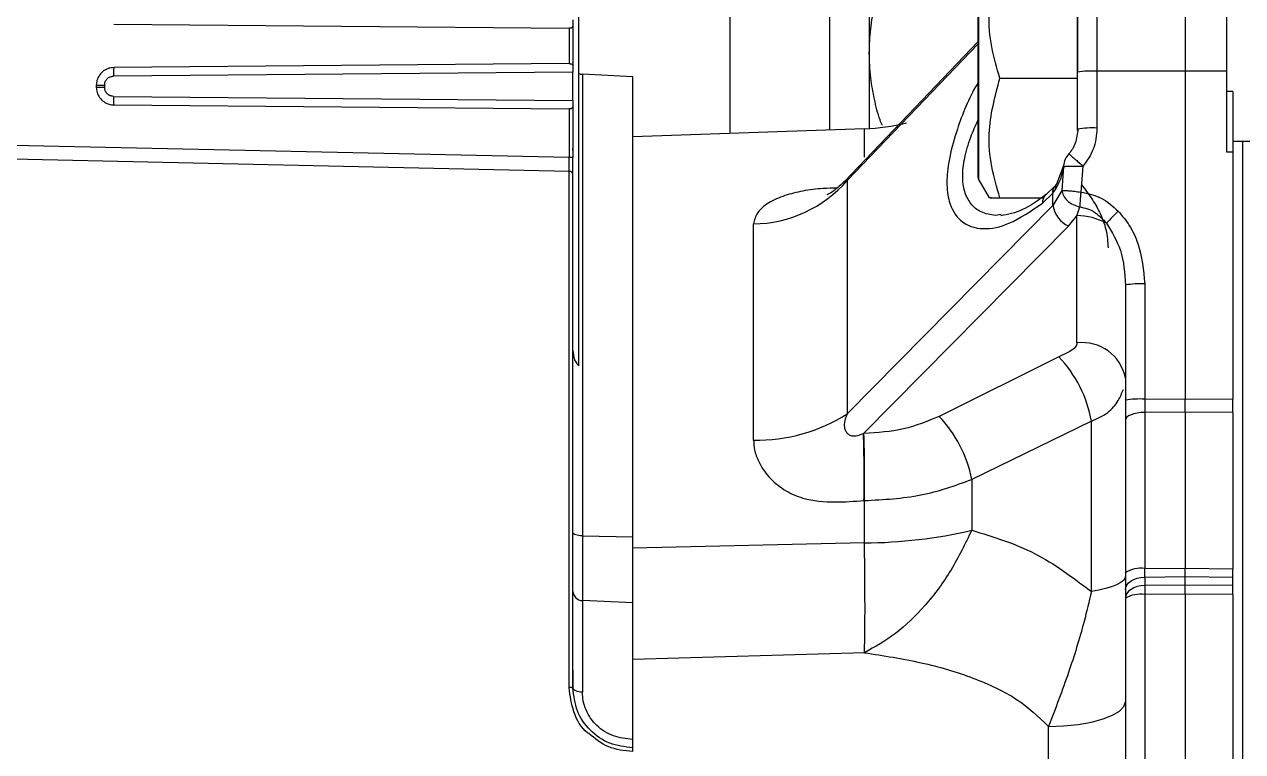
# Model space of a CAD drawing. Extents: x 75 to 2075, y 25 to 1460.
# Drawn here: x 1087.7 to 1164.2, y 684.9 to 730.6 of the extents above; entities that cross this region are included whole.
import ezdxf

# ---------------------------------------------------------------- set-up
doc = ezdxf.new("R2010")
doc.units = 0
doc.header["$LTSCALE"] = 5
doc.linetypes.add('SLD-KATı', pattern=[0])
doc.layers.get('0').update_dxf_attribs({"linetype": 'CONTINUOUS'})

msp = doc.modelspace()

# ---------------------------------------------------------------- linework, layer by layer
at = {"color": 7, "linetype": 'SLD-KATı'}
for p, q in [((1138.273, 746.754), (1138.273, 723.942)), ((1140.765, 742.735), (1140.765, 728.773)), ((1122.534, 709.14), (1122.534, 737.47)), ((1160.596, 735.927), (1160.596, 727.647)), ((1155.063, 735.783), (1155.063, 727.64)), ((1163.221, 727.644), (1163.221, 735.859)), ((1153.846, 727.194), (1153.846, 734.694)), ((1147.596, 727.194), (1147.596, 733.416)), ((1132.023, 723.724), (1132.023, 731.754)), ((1093.32, 730.58), (1121.922, 730.33)), ((1122.159, 730.867), (1122.159, 730.576)), ((1122.159, 730.576), (1122.159, 727.87)), ((1121.922, 730.33), (1121.922, 728.116)), ((1147.596, 729.501), (1139.202, 720.717)), ((1140.765, 728.773), (1140.765, 724.033)), ((1122.159, 727.579), (1093.308, 727.327)), ((1121.922, 728.116), (1093.32, 727.866)), ((1122.159, 727.87), (1122.159, 727.579)), ((1122.159, 725.805), (1122.159, 727.579)), ((1160.596, 727.647), (1155.063, 727.64)), ((1155.063, 727.64), (1155.063, 724.069)), ((1160.596, 727.647), (1160.596, 707.064)), ((1163.221, 727.644), (1160.596, 727.647)), ((1163.221, 722.548), (1163.221, 727.644)), ((1092.228, 726.764), (1092.228, 726.619)), ((1092.228, 726.764), (1092.751, 726.764)), ((1092.751, 726.764), (1092.751, 726.619)), ((1125.909, 727.278), (1122.751, 727.443)), ((1125.909, 698.403), (1125.909, 727.278)), ((1147.596, 720.972), (1147.596, 727.194)), ((1148.965, 727.194), (1153.846, 727.194)), ((1153.846, 723.91), (1153.846, 727.194)), ((1092.751, 726.619), (1092.228, 726.619)), ((1093.308, 726.056), (1122.159, 725.805)), ((1163.596, 726.358), (1163.221, 726.368)), ((1163.596, 726.358), (1163.596, 722.562)), ((1093.32, 725.517), (1121.922, 725.268)), ((1121.922, 725.268), (1121.922, 722.224)), ((1122.159, 725.805), (1122.159, 725.513)), ((1122.159, 725.513), (1122.159, 722.224)), ((1140.463, 724.018), (1125.909, 723.51)), ((1121.922, 722.224), (1078.659, 723.159)), ((1163.596, 723.236), (1166.721, 723.236)), ((1121.922, 721.337), (1078.659, 722.287)), ((1122.159, 722.224), (1121.922, 722.224)), ((1122.159, 722.662), (1122.159, 722.776)), ((1163.596, 722.562), (1163.221, 722.548)), ((1163.596, 722.562), (1163.596, 707.046)), ((1152.975, 721.768), (1152.515, 720.551)), ((1152.965, 721.644), (1152.866, 720.153)), ((1154.18, 721.666), (1154.048, 720.049)), ((1121.922, 688.934), (1121.922, 721.337)), ((1139.38, 720.783), (1139.38, 706.123)), ((1147.63, 720.847), (1148.295, 719.694)), ((1152.293, 719.973), (1151.638, 719.349)), ((1152.383, 720.384), (1151.887, 719.91)), ((1152.293, 719.973), (1152.461, 720.208)), ((1152.866, 720.153), (1152.293, 719.196)), ((1152.293, 719.196), (1152.293, 719.973)), ((1152.515, 720.551), (1152.383, 720.384)), ((1152.293, 719.196), (1139.38, 706.123)), ((1148.965, 719.694), (1151.732, 719.694)), ((1153.803, 718.566), (1153.978, 719.114)), ((1149.043, 718.63), (1148.688, 718.57)), ((1153.284, 717.901), (1153.803, 718.566)), ((1153.803, 710.579), (1153.803, 718.566)), ((1133.498, 704.474), (1133.498, 718.048)), ((1140.401, 704.9), (1153.284, 717.901)), ((1156.846, 714.215), (1156.846, 706.983)), ((1158.063, 714.28), (1158.063, 707.049)), ((1152.661, 709.711), (1145.144, 705.967)), ((1156.846, 706.983), (1156.846, 705.73)), ((1158.063, 707.049), (1160.596, 707.064)), ((1158.063, 707.049), (1158.063, 706.213)), ((1160.596, 707.064), (1163.596, 707.046)), ((1160.596, 706.228), (1158.063, 706.213)), ((1158.063, 706.213), (1158.063, 696.405)), ((1160.596, 706.228), (1160.596, 696.435)), ((1163.596, 706.21), (1160.596, 706.228)), ((1163.596, 706.21), (1163.596, 696.399)), ((1154.714, 705.656), (1147.197, 702.003)), ((1154.714, 694.97), (1154.714, 705.656)), ((1140.431, 704.9), (1140.401, 704.9)), ((1147.197, 702.003), (1147.197, 698.815)), ((1140.434, 700.68), (1140.463, 700.68)), ((1140.463, 698.021), (1140.463, 700.68)), ((1122.751, 698.458), (1122.751, 694.4)), ((1122.751, 698.458), (1125.909, 698.403)), ((1125.909, 694.248), (1125.909, 698.403)), ((1158.063, 696.405), (1160.596, 696.435)), ((1160.596, 696.435), (1163.596, 696.399)), ((1158.063, 695.873), (1160.596, 695.903)), ((1158.063, 695.873), (1158.063, 695.348)), ((1160.596, 695.377), (1158.063, 695.348)), ((1160.596, 695.377), (1160.596, 695.903)), ((1160.596, 695.903), (1163.596, 695.867)), ((1163.596, 695.342), (1160.596, 695.377)), ((1163.596, 695.342), (1163.596, 695.867)), ((1156.846, 695.069), (1156.846, 694.545)), ((1160.596, 694.808), (1158.063, 694.778)), ((1158.063, 694.778), (1158.063, 672.98)), ((1160.596, 694.808), (1160.596, 672.951)), ((1163.596, 694.772), (1160.596, 694.808)), ((1163.596, 694.772), (1163.596, 672.986)), ((1122.751, 694.4), (1122.751, 688.65)), ((1125.909, 694.248), (1122.751, 694.4)), ((1125.909, 685.686), (1125.909, 694.248)), ((1152.021, 681.264), (1152.021, 686.494))]:
    msp.add_line(p, q, dxfattribs=at)
at = {"color": 8, "linetype": 'SLD-KATı'}
for p, q in [((1147.63, 733.541), (1147.63, 727.194)), ((1139.38, 720.783), (1147.596, 729.362)), ((1122.751, 727.443), (1122.751, 698.458)), ((1147.63, 727.194), (1147.63, 720.847)), ((1140.463, 722.23), (1140.463, 724.018)), ((1164.21, 723.236), (1164.21, 644.526)), ((1140.463, 698.021), (1125.909, 697.694)), ((1140.463, 691.126), (1125.909, 690.698))]:
    msp.add_line(p, q, dxfattribs=at)
at = {"color": 7, "linetype": 'SLD-KATı', "flags": 128}
for points in [[(1158.063, 706.213), (1157.824, 706.201), (1157.595, 706.173), (1157.385, 706.127), (1157.201, 706.067), (1157.05, 705.994), (1156.938, 705.912), (1156.869, 705.822), (1156.846, 705.73)], [(1122.751, 698.458), (1122.634, 698.464), (1122.522, 698.477), (1122.419, 698.497), (1122.33, 698.523), (1122.257, 698.554), (1122.203, 698.589), (1122.17, 698.628), (1122.159, 698.667)], [(1156.846, 695.923), (1156.81, 695.784), (1156.703, 695.647), (1156.526, 695.513), (1156.281, 695.386), (1155.973, 695.266), (1155.605, 695.156), (1155.184, 695.057), (1154.714, 694.97)], [(1156.846, 695.069), (1156.869, 695.224), (1156.938, 695.372), (1157.05, 695.509), (1157.201, 695.63), (1157.385, 695.73), (1157.595, 695.806), (1157.824, 695.854), (1158.063, 695.873)], [(1158.063, 695.348), (1157.824, 695.329), (1157.595, 695.281), (1157.385, 695.205), (1157.201, 695.105), (1157.05, 694.984), (1156.938, 694.847), (1156.869, 694.699), (1156.846, 694.545)], [(1122.751, 688.65), (1122.634, 688.657), (1122.522, 688.674), (1122.419, 688.699), (1122.33, 688.731), (1122.257, 688.77), (1122.203, 688.814), (1122.17, 688.861), (1122.159, 688.91)], [(1152.021, 686.494), (1152.971, 686.533), (1153.88, 686.628), (1154.714, 686.774), (1155.443, 686.968), (1156.039, 687.201), (1156.482, 687.465), (1156.754, 687.75), (1156.846, 688.047)]]:
    msp.add_lwpolyline(points, dxfattribs=at)
at = {"color": 7, "linetype": 'SLD-KATı'}
for centre, radius, start, end in [((1100.371, 727.446), 7.063, 176.59233, 180.96835), ((1154.765, 721.829), 5.819, 87.06251, 99.08794), ((1122.784, 728.068), 0.625, 246.42182, 267), ((1100.371, 725.937), 7.063, 179.03165, 183.40767), ((1140.027, 736.511), 12.5, 272, 284.19992), ((1154.765, 718.258), 5.819, 87.06251, 99.08794), ((1154.212, 721.6), 1.25, 137.22461, 175.06234), ((1121.943, 721.119), 0.219, 10.64775, 95.68577), ((1133.408, 725.934), 7.886, 270.65464, 319.22379), ((1147.846, 720.972), 0.25, 180, 210), ((1154.084, 719.54), 1.824, 190.8802, 243.97811), ((1153.771, 714.582), 3.985, 61.68795, 89.54308), ((1166.207, 708.497), 14.256, 133.44335, 137.71199), ((1157.765, 708.469), 5.819, 87.06251, 99.08794), ((1154.136, 707.837), 2.762, 11.12694, 96.92386), ((1146.976, 704.285), 7.859, 10.04659, 43.65892), ((1157.765, 701.237), 5.819, 87.06251, 99.08794), ((1133.709, 715.04), 10.567, 268.85748, 302.4574), ((1139.497, 700.529), 7.84, 10.83583, 43.91808), ((1056.334, 702.138), 84.112, 359.00684, 1.88146), ((1056.364, 702.138), 84.112, 359.00686, 1.88145), ((1140.315, 728.237), 30.216, 270.28146, 283.16482), ((1157.78, 694.809), 1.621, 79.92656, 125.17922), ((1122.756, 694.999), 0.598, 182.33178, 269.46093), ((1157.776, 692.986), 1.815, 80.88416, 120.81631), ((1121.978, 688.31), 0.627, 73.27939, 95.17659)]:
    msp.add_arc(centre, radius, start, end, dxfattribs=at)
at = {"color": 8, "linetype": 'SLD-KATı'}
for centre, radius, start, end in [((1152.349, 719.369), 0.712, 130.49389, 181.62588), ((1152.757, 720.087), 0.477, 141.47394, 193.72493), ((1152.878, 720.319), 0.431, 148.54853, 194.96616)]:
    msp.add_arc(centre, radius, start, end, dxfattribs=at)
at = {"color": 7, "linetype": 'SLD-KATı'}
for points, knots in [([(1140.765, 728.773), (1140.782, 729.281), (1140.818, 730.305), (1141.123, 731.94), (1141.637, 733.665), (1142.17, 734.831), (1142.438, 735.418)], [0, 0, 0, 0, 0.220853, 0.444668, 0.720511, 1, 1, 1, 1]), ([(1148.965, 727.194), (1148.773, 727.844), (1148.385, 729.16), (1148.169, 731.712), (1148.657, 733.539), (1148.965, 734.694)], [0, 0, 0, 0, 0.264861, 0.535466, 1, 1, 1, 1]), ([(1153.846, 734.535), (1153.846, 734.4), (1153.846, 734.12), (1153.846, 732.504), (1153.846, 730.223), (1153.846, 728.437), (1153.846, 727.574)], [0, 0, 0, 0, 0.2414124, 0.5, 0.7585876, 1, 1, 1, 1]), ([(1122.159, 730.576), (1122.157, 730.539), (1122.155, 730.475), (1122.125, 730.404), (1122.074, 730.359), (1122.005, 730.334), (1121.949, 730.331), (1121.922, 730.33)], [0, 0, 0, 0, 0.265367, 0.474365, 0.649633, 0.825645, 1, 1, 1, 1]), ([(1141.589, 724.219), (1141.539, 724.338), (1141.315, 724.872), (1141.08, 725.882), (1140.814, 727.281), (1140.782, 728.254), (1140.765, 728.773)], [0, 0, 0, 0, 0.082812, 0.372951, 0.665568, 1, 1, 1, 1]), ([(1093.32, 727.866), (1093.216, 727.856), (1092.991, 727.835), (1092.675, 727.669), (1092.412, 727.402), (1092.254, 727.083), (1092.236, 726.86), (1092.228, 726.764)], [0, 0, 0, 0, 0.182533, 0.392918, 0.610082, 0.833201, 1, 1, 1, 1]), ([(1121.922, 728.116), (1121.946, 728.115), (1121.995, 728.113), (1122.058, 728.093), (1122.108, 728.06), (1122.146, 728.002), (1122.158, 727.936), (1122.158, 727.885), (1122.159, 727.87)], [0, 0, 0, 0, 0.153877, 0.307672, 0.46361, 0.632479, 0.894843, 1, 1, 1, 1]), ([(1092.751, 726.764), (1092.758, 726.835), (1092.77, 726.944), (1092.839, 727.074), (1092.912, 727.164), (1093, 727.236), (1093.13, 727.306), (1093.238, 727.319), (1093.308, 727.327)], [0, 0, 0, 0, 0.239412, 0.371079, 0.49978, 0.631515, 0.760283, 1, 1, 1, 1]), ([(1148.965, 719.694), (1148.773, 720.344), (1148.385, 721.66), (1148.169, 724.212), (1148.657, 726.039), (1148.965, 727.194)], [0, 0, 0, 0, 0.264861, 0.535466, 1, 1, 1, 1]), ([(1092.228, 726.619), (1092.238, 726.514), (1092.257, 726.29), (1092.42, 725.972), (1092.684, 725.707), (1093.002, 725.545), (1093.224, 725.526), (1093.32, 725.517)], [0, 0, 0, 0, 0.182545, 0.392359, 0.609386, 0.832501, 1, 1, 1, 1]), ([(1093.308, 726.056), (1093.238, 726.064), (1093.129, 726.077), (1092.999, 726.148), (1092.91, 726.221), (1092.839, 726.31), (1092.77, 726.44), (1092.758, 726.548), (1092.751, 726.619)], [0, 0, 0, 0, 0.239717, 0.371487, 0.500223, 0.631922, 0.760588, 1, 1, 1, 1]), ([(1122.159, 725.513), (1122.157, 725.477), (1122.155, 725.412), (1122.125, 725.342), (1122.074, 725.297), (1122.005, 725.271), (1121.949, 725.269), (1121.922, 725.268)], [0, 0, 0, 0, 0.265367, 0.4743652, 0.6496329, 0.8256446, 1, 1, 1, 1]), ([(1153.866, 724.015), (1153.83, 723.712), (1153.778, 723.27), (1153.538, 722.75), (1153.373, 722.545), (1153.295, 722.449)], [0, 0, 0, 0, 0.538051, 0.782117, 1, 1, 1, 1]), ([(1155.063, 724.069), (1155.025, 723.615), (1154.952, 722.732), (1154.432, 722.014), (1154.18, 721.666)], [0, 0, 0, 0, 0.514345, 1, 1, 1, 1]), ([(1121.922, 721.337), (1121.922, 721.398), (1121.923, 721.52), (1121.923, 721.74), (1121.923, 721.977), (1121.922, 722.141), (1121.922, 722.224)], [0, 0, 0, 0, 0.249804, 0.498831, 0.748406, 1, 1, 1, 1]), ([(1122.159, 721.16), (1122.159, 721.314), (1122.159, 721.625), (1122.159, 722.024), (1122.159, 722.224)], [0, 0, 0, 0, 0.49879, 1, 1, 1, 1]), ([(1152.461, 720.208), (1152.592, 720.452), (1152.854, 720.939), (1152.928, 721.409), (1152.965, 721.644)], [0, 0, 0, 0, 0.500105, 1, 1, 1, 1]), ([(1152.965, 721.644), (1152.977, 721.649), (1152.999, 721.658), (1153.125, 721.669), (1153.349, 721.676), (1153.72, 721.678), (1154.03, 721.67), (1154.18, 721.666)], [0, 0, 0, 0, 0.165136, 0.303768, 0.500776, 0.759324, 1, 1, 1, 1]), ([(1122.159, 688.91), (1122.159, 691.896), (1122.159, 697.912), (1122.159, 706.478), (1122.159, 714.448), (1122.159, 718.934), (1122.159, 721.16)], [0, 0, 0, 0, 0.248106, 0.5, 0.751894, 1, 1, 1, 1]), ([(1139.205, 720.722), (1138.981, 720.51), (1138.597, 720.147), (1138.225, 719.931), (1138.103, 719.871), (1138.107, 719.868), (1138.109, 719.868)], [0, 0, 0, 0, 0.47921, 0.820349, 0.946451, 1, 1, 1, 1]), ([(1151.887, 719.91), (1151.384, 719.54), (1150.39, 718.808), (1149.477, 718.644), (1149.026, 718.563)], [0, 0, 0, 0, 0.50689, 1, 1, 1, 1]), ([(1152.866, 720.153), (1152.917, 720.154), (1153.004, 720.156), (1153.295, 720.133), (1153.637, 720.099), (1153.914, 720.065), (1154.048, 720.049)], [0, 0, 0, 0, 0.29655, 0.499878, 0.757142, 1, 1, 1, 1]), ([(1152.866, 720.153), (1152.886, 720.046), (1152.927, 719.825), (1153.183, 719.506), (1153.548, 719.246), (1153.838, 719.157), (1153.978, 719.114)], [0, 0, 0, 0, 0.241629, 0.5, 0.758371, 1, 1, 1, 1]), ([(1154.048, 720.049), (1154.041, 719.964), (1154.026, 719.792), (1154.008, 719.558), (1153.991, 719.323), (1153.983, 719.192), (1153.978, 719.114)], [0, 0, 0, 0, 0.247345, 0.500044, 0.704699, 1, 1, 1, 1]), ([(1154.048, 720.049), (1154.496, 719.956), (1155.391, 719.771), (1156.067, 719.156), (1156.404, 718.848)], [0, 0, 0, 0, 0.499987, 1, 1, 1, 1]), ([(1154.091, 720.498), (1154.308, 720.221), (1154.743, 719.664), (1155.275, 718.728), (1155.682, 717.69), (1155.737, 716.937), (1155.765, 716.556)], [0, 0, 0, 0, 0.223518, 0.448621, 0.721723, 1, 1, 1, 1]), ([(1148.433, 719.694), (1148.391, 719.694), (1148.226, 719.694), (1148.65, 719.694), (1148.965, 719.694)], [0, 0, 0, 0, 0.258104, 1, 1, 1, 1]), ([(1153.978, 719.114), (1154.144, 719.084), (1154.477, 719.025), (1155.086, 718.71), (1155.431, 718.337), (1155.661, 718.09)], [0, 0, 0, 0, 0.2489103, 0.5010974, 1, 1, 1, 1]), ([(1156.404, 718.848), (1156.647, 718.557), (1157.154, 717.947), (1157.865, 716.428), (1157.983, 715.147), (1158.063, 714.28)], [0, 0, 0, 0, 0.228832, 0.478507, 1, 1, 1, 1]), ([(1155.661, 718.09), (1155.999, 717.534), (1156.722, 716.344), (1156.803, 714.955), (1156.846, 714.215)], [0, 0, 0, 0, 0.4671, 1, 1, 1, 1]), ([(1122.159, 710.108), (1122.176, 709.913), (1122.202, 709.623), (1122.364, 709.295), (1122.484, 709.185), (1122.534, 709.14)], [0, 0, 0, 0, 0.544858, 0.812498, 1, 1, 1, 1]), ([(1153.803, 710.579), (1153.797, 710.531), (1153.786, 710.433), (1153.657, 710.235), (1153.281, 709.977), (1152.901, 709.814), (1152.661, 709.711)], [0, 0, 0, 0, 0.114906, 0.235034, 0.517864, 1, 1, 1, 1]), ([(1160.596, 706.228), (1160.596, 706.296), (1160.596, 706.431), (1160.596, 706.709), (1160.596, 706.922), (1160.596, 707.064)], [0, 0, 0, 0, 0.253076, 0.506152, 1, 1, 1, 1]), ([(1163.596, 706.21), (1163.596, 706.278), (1163.596, 706.413), (1163.596, 706.691), (1163.596, 706.904), (1163.596, 707.046)], [0, 0, 0, 0, 0.252937, 0.505873, 1, 1, 1, 1]), ([(1139.38, 706.123), (1139.29, 705.895), (1139.169, 705.586), (1139.213, 705.168), (1139.33, 704.958), (1139.497, 704.796), (1139.69, 704.736), (1139.874, 704.728), (1140.113, 704.767), (1140.282, 704.845), (1140.401, 704.9)], [0, 0, 0, 0, 0.297187, 0.404006, 0.503218, 0.588794, 0.685576, 0.749952, 0.822551, 1, 1, 1, 1]), ([(1145.144, 705.967), (1144.421, 705.661), (1142.974, 705.048), (1141.278, 704.949), (1140.431, 704.9)], [0, 0, 0, 0, 0.500178, 1, 1, 1, 1]), ([(1133.498, 704.474), (1133.512, 704.273), (1133.544, 703.814), (1133.833, 703.018), (1134.43, 702.128), (1135.383, 701.319), (1136.803, 700.68), (1138.552, 700.541), (1139.834, 700.636), (1140.434, 700.68)], [0, 0, 0, 0, 0.075066, 0.170577, 0.304966, 0.448647, 0.588307, 0.807556, 1, 1, 1, 1]), ([(1140.463, 700.68), (1141.67, 700.744), (1144.085, 700.872), (1146.159, 701.626), (1147.197, 702.003)], [0, 0, 0, 0, 0.4999352, 1, 1, 1, 1]), ([(1147.197, 698.815), (1146.789, 697.967), (1145.961, 696.25), (1144.302, 694.046), (1142.443, 692.232), (1141.117, 691.491), (1140.463, 691.126)], [0, 0, 0, 0, 0.2466844, 0.5, 0.7533156, 1, 1, 1, 1]), ([(1147.197, 698.815), (1148.54, 698.408), (1151.221, 697.598), (1153.551, 695.845), (1154.714, 694.97)], [0, 0, 0, 0, 0.501227, 1, 1, 1, 1]), ([(1140.463, 691.126), (1140.471, 691.412), (1140.486, 691.947), (1140.496, 692.934), (1140.499, 694.185), (1140.493, 695.826), (1140.473, 697.294), (1140.463, 698.021)], [0, 0, 0, 0, 0.191877, 0.358618, 0.500206, 0.752427, 1, 1, 1, 1]), ([(1158.063, 695.873), (1158.063, 695.953), (1158.062, 696.115), (1158.063, 696.308), (1158.063, 696.405)], [0, 0, 0, 0, 0.49866, 1, 1, 1, 1]), ([(1160.596, 695.903), (1160.596, 695.943), (1160.596, 696.024), (1160.596, 696.198), (1160.596, 696.341), (1160.596, 696.435)], [0, 0, 0, 0, 0.255891, 0.511783, 1, 1, 1, 1]), ([(1163.596, 695.867), (1163.596, 695.907), (1163.596, 695.988), (1163.596, 696.162), (1163.596, 696.305), (1163.596, 696.399)], [0, 0, 0, 0, 0.255747, 0.511493, 1, 1, 1, 1]), ([(1156.846, 696.134), (1156.846, 695.94), (1156.846, 695.554), (1156.846, 695.231), (1156.846, 695.069)], [0, 0, 0, 0, 0.500863, 1, 1, 1, 1]), ([(1160.596, 694.808), (1160.596, 694.911), (1160.596, 695.118), (1160.596, 695.291), (1160.596, 695.377)], [0, 0, 0, 0, 0.500002, 1, 1, 1, 1]), ([(1154.714, 694.97), (1154.566, 694.336), (1154.287, 693.144), (1153.798, 691.455), (1153.267, 689.836), (1152.673, 688.194), (1152.24, 687.067), (1152.021, 686.494)], [0, 0, 0, 0, 0.213862, 0.401877, 0.58704, 0.790169, 1, 1, 1, 1]), ([(1163.596, 694.772), (1163.596, 694.826), (1163.596, 694.932), (1163.596, 695.13), (1163.596, 695.258), (1163.596, 695.342)], [0, 0, 0, 0, 0.25653, 0.513061, 1, 1, 1, 1]), ([(1156.846, 694.545), (1156.846, 692.188), (1156.846, 687.472), (1156.846, 680.287), (1156.846, 675.571), (1156.846, 673.214)], [0, 0, 0, 0, 0.333216, 0.666769, 1, 1, 1, 1]), ([(1140.463, 691.126), (1141.66, 690.942), (1143.975, 690.585), (1146.739, 689.783), (1148.71, 688.941), (1150.388, 688.06), (1151.381, 687.107), (1152.021, 686.494)], [0, 0, 0, 0, 0.285998, 0.553295, 0.681397, 0.795034, 1, 1, 1, 1]), ([(1122.159, 690.038), (1122.159, 689.762), (1122.159, 689.465), (1122.159, 688.948), (1122.159, 688.91)], [0, 0, 0, 0, 0.9272176, 1, 1, 1, 1]), ([(1123.15, 686.058), (1123.127, 686.073), (1122.671, 686.376), (1122.122, 687.4), (1121.988, 688.423), (1121.922, 688.934)], [0, 0, 0, 0, 0.025341, 0.512745, 1, 1, 1, 1]), ([(1125.909, 685.16), (1125.416, 685.217), (1124.433, 685.33), (1123.192, 686.199), (1122.326, 687.441), (1122.214, 688.421), (1122.159, 688.91)], [0, 0, 0, 0, 0.25056, 0.500469, 0.750287, 1, 1, 1, 1]), ([(1125.909, 685.686), (1125.497, 685.725), (1124.876, 685.785), (1124.138, 686.162), (1123.651, 686.541), (1123.254, 687.002), (1122.965, 687.524), (1122.783, 688.084), (1122.761, 688.46), (1122.751, 688.65)], [0, 0, 0, 0, 0.24977, 0.376592, 0.500177, 0.625909, 0.750061, 0.873483, 1, 1, 1, 1]), ([(1125.909, 685.16), (1125.909, 685.167), (1125.909, 685.181), (1125.909, 685.289), (1125.909, 685.448), (1125.909, 685.592), (1125.909, 685.673), (1125.909, 685.686)], [0, 0, 0, 0, 0.239519, 0.479041, 0.718477, 0.95768, 1, 1, 1, 1]), ([(1125.909, 684.915), (1125.909, 684.943), (1125.909, 684.999), (1125.909, 685.073), (1125.909, 685.129), (1125.909, 685.157), (1125.909, 685.159), (1125.909, 685.16)], [0, 0, 0, 0, 0.21705, 0.434099, 0.651243, 0.868687, 1, 1, 1, 1])]:
    msp.add_open_spline(points, degree=3, knots=knots, dxfattribs=at)
at = {"color": 8, "linetype": 'SLD-KATı'}
for points, knots in [([(1147.596, 726.925), (1147.542, 726.835), (1146.948, 725.838), (1146.297, 724.103), (1145.736, 722.084), (1145.59, 720.596), (1145.769, 719.238), (1146.481, 718.069), (1147.825, 717.616), (1149.629, 717.975), (1150.927, 718.863), (1151.638, 719.349)], [0, 0, 0, 0, 0.014219, 0.156732, 0.250454, 0.331226, 0.41513, 0.538436, 0.69514, 0.833042, 1, 1, 1, 1]), ([(1148.688, 718.57), (1148.375, 718.624), (1147.775, 718.726), (1147.125, 719.266), (1146.725, 720.032), (1146.584, 721.011), (1146.727, 722.18), (1147.066, 723.393), (1147.435, 724.217), (1147.596, 724.576)], [0, 0, 0, 0, 0.172184, 0.329437, 0.474102, 0.609214, 0.744159, 0.888617, 1, 1, 1, 1]), ([(1153.295, 722.449), (1153.295, 722.449), (1153.282, 722.464), (1153.326, 722.43), (1153.421, 722.351), (1153.559, 722.23), (1153.746, 722.063), (1153.936, 721.889), (1154.091, 721.75), (1154.166, 721.679), (1154.18, 721.666)], [0, 0, 0, 0, 0.001501, 0.199859, 0.334226, 0.527539, 0.666981, 0.836097, 0.969643, 1, 1, 1, 1]), ([(1139.202, 720.716), (1139.212, 720.724), (1139.24, 720.744), (1139.325, 720.768), (1139.38, 720.783)], [0, 0, 0, 0, 0.351388, 1, 1, 1, 1]), ([(1138.723, 720.296), (1138.441, 720.29), (1137.719, 720.275), (1136.588, 720.135), (1135.403, 719.835), (1134.396, 719.387), (1133.672, 718.777), (1133.556, 718.29), (1133.498, 718.048)], [0, 0, 0, 0, 0.110464, 0.282396, 0.446528, 0.627707, 0.814635, 1, 1, 1, 1]), ([(1154.714, 705.656), (1155.076, 705.82), (1155.769, 706.133), (1156.417, 706.89), (1156.628, 707.421), (1156.724, 707.661)], [0, 0, 0, 0, 0.374312, 0.717168, 1, 1, 1, 1]), ([(1125.909, 684.915), (1125.377, 684.971), (1124.344, 685.08), (1123.54, 685.738), (1123.15, 686.058)], [0, 0, 0, 0, 0.514005, 1, 1, 1, 1])]:
    msp.add_open_spline(points, degree=3, knots=knots, dxfattribs=at)
at = {"color": 7, "linetype": 'SLD-KATı'}
for points in [[(1156.846, 705.73), (1156.846, 704.164), (1156.846, 701.034), (1156.846, 697.767), (1156.846, 696.134)], [(1158.063, 695.348), (1158.063, 695.262), (1158.062, 695.089), (1158.063, 694.882), (1158.063, 694.778)]]:
    msp.add_open_spline(points, degree=3, dxfattribs=at)

doc.saveas('drawing.dxf')
